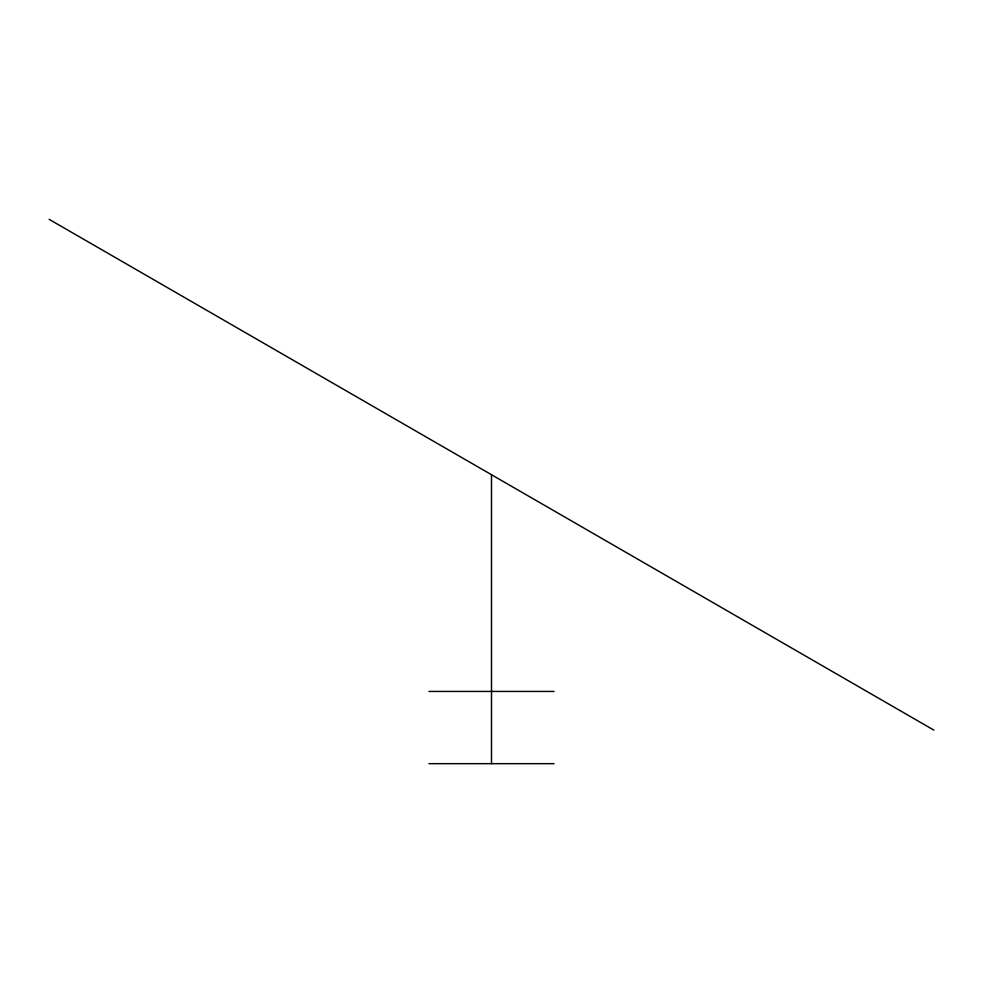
<?xml version="1.0" encoding="UTF-8"?>
<svg xmlns="http://www.w3.org/2000/svg" width="983" height="983" viewBox="0 0 983 983"><rect width="100%" height="100%" fill="white"/><g stroke="black" fill="none" stroke-linecap="round" stroke-linejoin="round"><path stroke-width="1.47" d="M428.944 691.43L554.056 691.43M428.944 763.668L554.056 763.668M49.15 219.332L933.85 730.111M491.5 474.728L491.5 763.668"/></g></svg>
